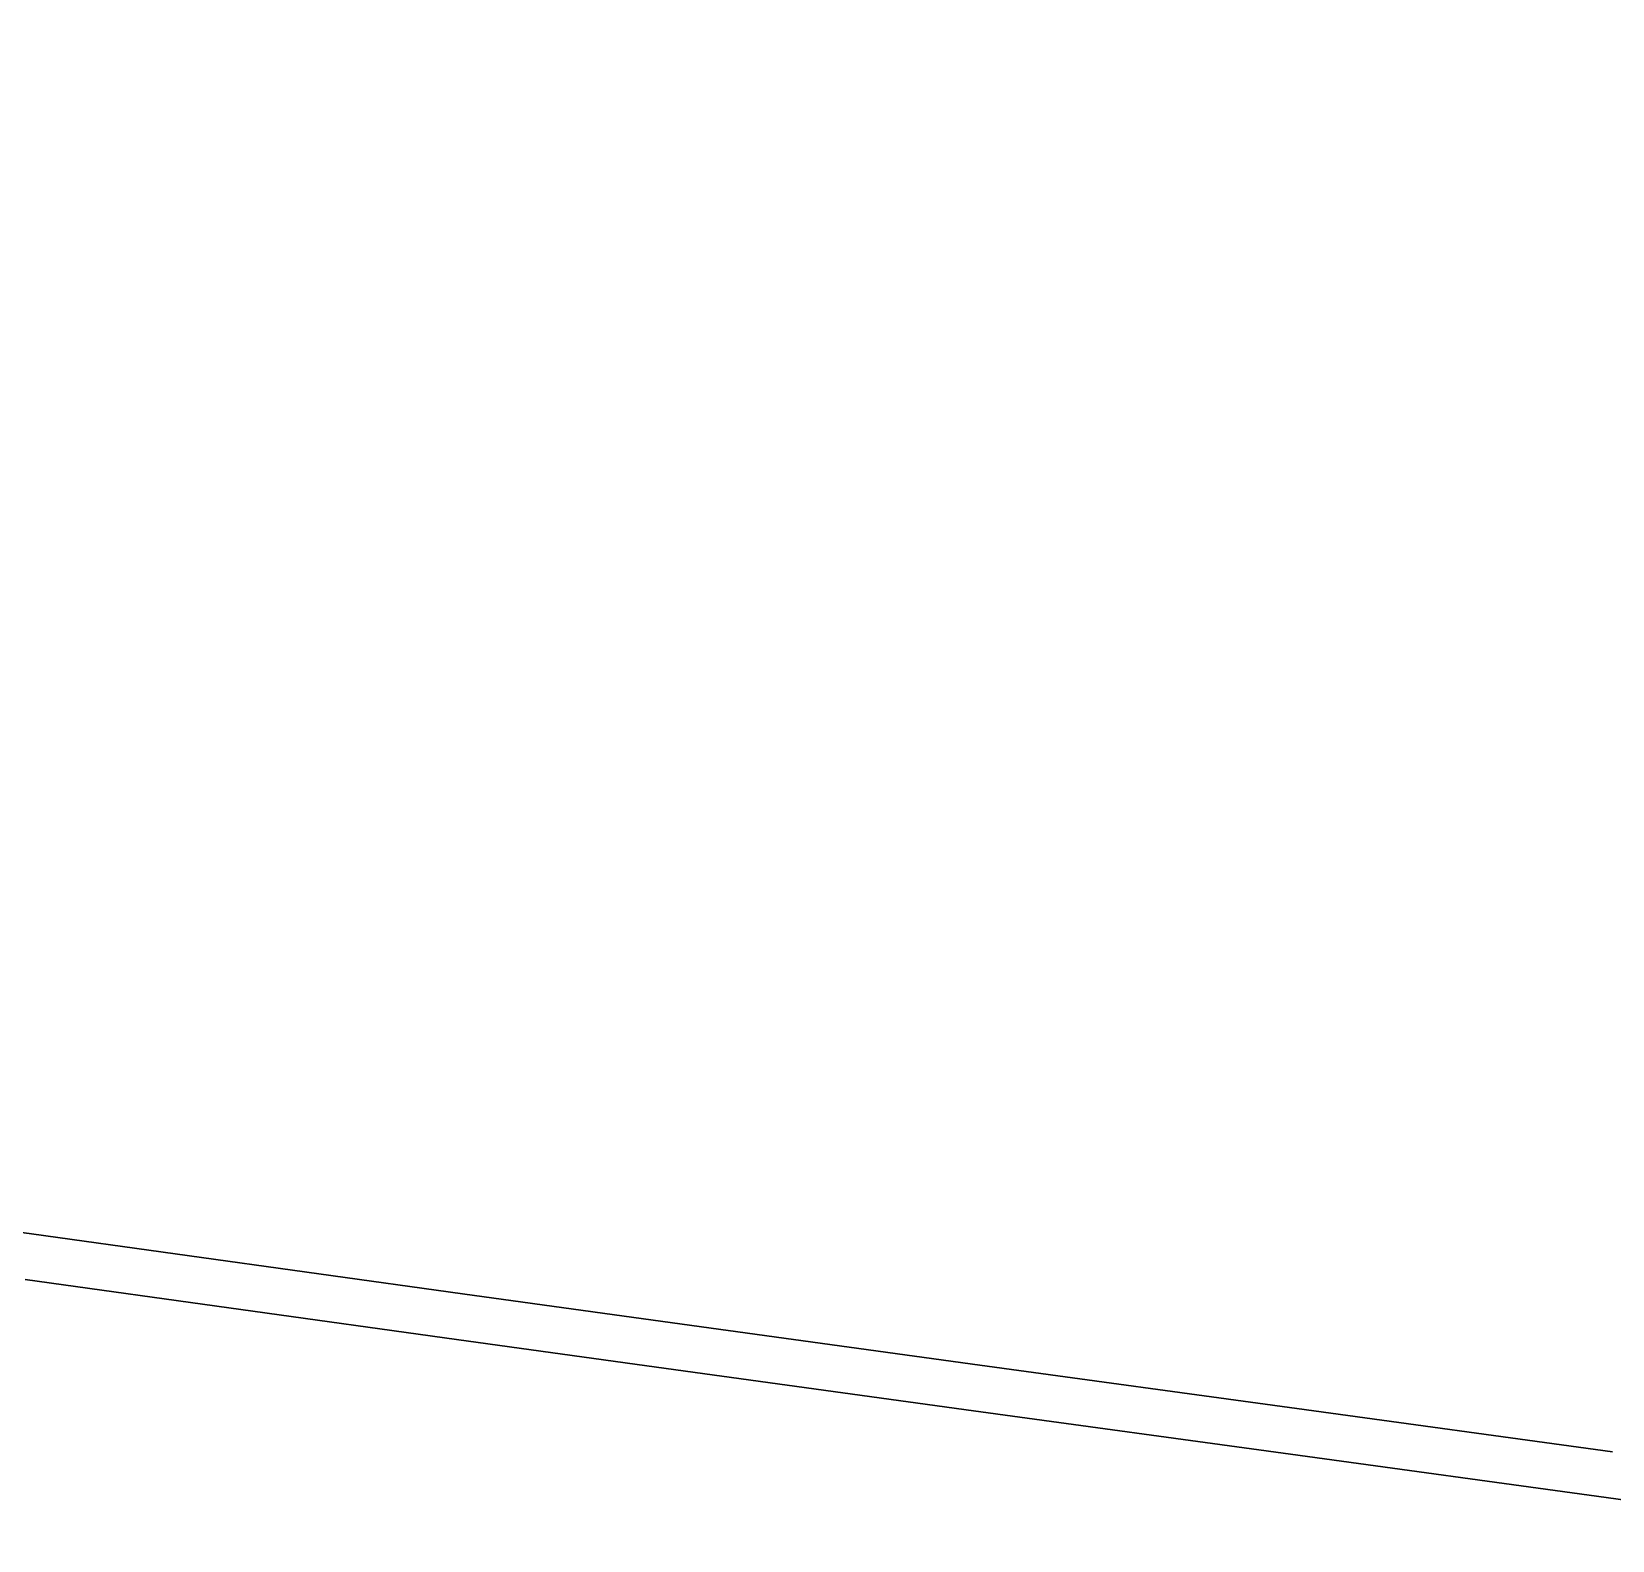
# Model space of a CAD drawing. Extents: x 284875 to 293742, y -1591 to 2062.
# Drawn here: x 285582 to 286151, y 1031 to 1573 of the extents above; entities that cross this region are included whole.
import ezdxf

# ---------------------------------------------------------------- set-up
doc = ezdxf.new("R2010")
doc.units = 0

# ---------------------------------------------------------------- blocks, each defined once
blk = doc.blocks.new('FB03C-PL251-CPLATE')
at = {"layer": '2073', "color": 125}
for points, invisible_edges in [([(285737.1044, 1582.2972, 9755.0911), (285809.0975, 1573.3879, 9755.1102), (285809.074, 1608.9854, 9632.9752), (285737.1044, 1582.2972, 9755.0911)], 15), ([(286037.0515, 1583.2161, 9626.6033), (285809.074, 1608.9854, 9632.9752), (285809.0975, 1573.3879, 9755.1102), (286037.0515, 1583.2161, 9626.6033)], 15), ([(285580, 1584.4221, 9750), (285735, 1600.135, 9629.5771), (285735, 1565.1609, 9750), (285580, 1584.4221, 9750)], 15), ([(285737.1044, 1582.2972, 9755.0911), (285582.1221, 1601.5665, 9755.0565), (285582.1401, 1565.3712, 9874.9608), (285737.1044, 1582.2972, 9755.0911)], 15), ([(285807, 1591.7889, 9628.0781), (285735, 1565.1609, 9750), (285735, 1600.135, 9629.5771), (285807, 1591.7889, 9628.0781)], 15), ([(286035, 1566.0341, 9621.6465), (285807, 1591.7889, 9628.0781), (286035, 1600.334, 9500), (286035, 1566.0341, 9621.6465)], 15), ([(286262, 1573.576, 9500), (286035, 1566.0341, 9621.6465), (286035, 1600.334, 9500), (286262, 1573.576, 9500)], 15), ([(285735, 1565.1609, 9750), (285807, 1591.7889, 9628.0781), (285807, 1556.2565, 9750), (285735, 1565.1609, 9750)], 15), ([(286035, 1566.0341, 9621.6465), (285807, 1556.2565, 9750), (285807, 1591.7889, 9628.0781), (286035, 1566.0341, 9621.6465)], 15), ([(286264.0143, 1554.795, 9631.3379), (286264.0085, 1590.8101, 9504.7909), (286037.0515, 1583.2161, 9626.6033), (286264.0143, 1554.795, 9631.3379)], 15), ([(285735, 1565.1609, 9750), (285580, 1548.297, 9869.6797), (285580, 1584.4221, 9750), (285735, 1565.1609, 9750)], 15), ([(285582.1401, 1565.3712, 9874.9608), (285737.1206, 1551.3317, 9857.2817), (285737.1044, 1582.2972, 9755.0911), (285582.1401, 1565.3712, 9874.9608)], 15), ([(285809.0975, 1573.3879, 9755.1102), (285737.1044, 1582.2972, 9755.0911), (285737.1206, 1551.3317, 9857.2817), (285809.0975, 1573.3879, 9755.1102)], 15), ([(286037.0515, 1583.2161, 9626.6033), (285809.0975, 1573.3879, 9755.1102), (285923.0845, 1559.3643, 9755.1296), (286037.0515, 1583.2161, 9626.6033)], 15), ([(285923.0845, 1559.3643, 9755.1296), (286037.0735, 1545.3823, 9755.149), (286037.0515, 1583.2161, 9626.6033), (285923.0845, 1559.3643, 9755.1296)], 15), ([(286264.0143, 1554.795, 9631.3379), (286037.0515, 1583.2161, 9626.6033), (286037.0735, 1545.3823, 9755.149), (286264.0143, 1554.795, 9631.3379)], 15), ([(285737.1206, 1551.3317, 9857.2817), (285809.1118, 1546.1023, 9845.0924), (285809.0975, 1573.3879, 9755.1102), (285737.1206, 1551.3317, 9857.2817)], 15), ([(286037.0818, 1530.6663, 9803.5614), (285923.0845, 1559.3643, 9755.1296), (285809.0975, 1573.3879, 9755.1102), (286037.0818, 1530.6663, 9803.5614)], 15), ([(286037.0818, 1530.6663, 9803.5614), (285809.0975, 1573.3879, 9755.1102), (285809.1118, 1546.1023, 9845.0924), (286037.0818, 1530.6663, 9803.5614)], 15), ([(286262, 1537.6219, 9626.335), (286035, 1566.0341, 9621.6465), (286262, 1573.576, 9500), (286262, 1537.6219, 9626.335)], 15), ([(285580, 1548.297, 9869.6797), (285735, 1565.1609, 9750), (285735, 1534.254, 9852.0039), (285580, 1548.297, 9869.6797)], 15), ([(285582.1401, 1565.3712, 9874.9608), (285582.1594, 1524.172, 10005.48), (285737.1378, 1517.0217, 9966.3895), (285582.1401, 1565.3712, 9874.9608)], 15), ([(285582.1401, 1565.3712, 9874.9608), (285737.1378, 1517.0217, 9966.3895), (285737.1206, 1551.3317, 9857.2817), (285582.1401, 1565.3712, 9874.9608)], 15), ([(285807, 1556.2565, 9750), (285735, 1534.254, 9852.0039), (285735, 1565.1609, 9750), (285807, 1556.2565, 9750)], 15), ([(286035, 1566.0341, 9621.6465), (285921, 1542.2371, 9750), (285807, 1556.2565, 9750), (286035, 1566.0341, 9621.6465)], 15), ([(285921, 1542.2371, 9750), (286035, 1566.0341, 9621.6465), (286035, 1528.2595, 9750), (285921, 1542.2371, 9750)], 15), ([(286262, 1537.6219, 9626.335), (286035, 1528.2595, 9750), (286035, 1566.0341, 9621.6465), (286262, 1537.6219, 9626.335)], 15), ([(286037.0818, 1530.6663, 9803.5614), (286037.0735, 1545.3823, 9755.149), (285923.0845, 1559.3643, 9755.1296), (286037.0818, 1530.6663, 9803.5614)], 15), ([(285735, 1534.254, 9852.0039), (285807, 1556.2565, 9750), (285807, 1529.019, 9839.8291), (285735, 1534.254, 9852.0039)], 15), ([(286035, 1513.568, 9798.335), (285807, 1556.2565, 9750), (285921, 1542.2371, 9750), (286035, 1513.568, 9798.335)], 15), ([(286035, 1513.568, 9798.335), (285807, 1529.019, 9839.8291), (285807, 1556.2565, 9750), (286035, 1513.568, 9798.335)], 15), ([(286264.0143, 1554.795, 9631.3379), (286037.0735, 1545.3823, 9755.149), (286150.5599, 1531.6111, 9755.1814), (286264.0143, 1554.795, 9631.3379)], 15), ([(286150.5599, 1531.6111, 9755.1814), (286264.0197, 1517.8837, 9755.2136), (286264.0143, 1554.795, 9631.3379), (286150.5599, 1531.6111, 9755.1814)], 15), ([(285580, 1548.297, 9869.6797), (285735, 1500, 9960.9404), (285580, 1507.163, 10000), (285580, 1548.297, 9869.6797)], 15), ([(285580, 1548.297, 9869.6797), (285735, 1534.254, 9852.0039), (285735, 1500, 9960.9404), (285580, 1548.297, 9869.6797)], 15), ([(285737.1206, 1551.3317, 9857.2817), (285737.1378, 1517.0217, 9966.3895), (285809.1264, 1517.0334, 9937.9216), (285737.1206, 1551.3317, 9857.2817)], 15), ([(285737.1206, 1551.3317, 9857.2817), (285809.1264, 1517.0334, 9937.9216), (285809.1118, 1546.1023, 9845.0924), (285737.1206, 1551.3317, 9857.2817)], 15), ([(286037.0894, 1517.0726, 9847.6691), (286037.0818, 1530.6663, 9803.5614), (285809.1118, 1546.1023, 9845.0924), (286037.0894, 1517.0726, 9847.6691)], 15), ([(286037.0894, 1517.0726, 9847.6691), (285809.1118, 1546.1023, 9845.0924), (285809.1264, 1517.0334, 9937.9216), (286037.0894, 1517.0726, 9847.6691)], 15), ([(286035, 1513.568, 9798.335), (285921, 1542.2371, 9750), (286035, 1528.2595, 9750), (286035, 1513.568, 9798.335)], 15), ([(286150.5599, 1531.6111, 9755.1814), (286037.0735, 1545.3823, 9755.149), (286037.0818, 1530.6663, 9803.5614), (286150.5599, 1531.6111, 9755.1814)], 15), ([(286262, 1537.6219, 9626.335), (286148.5, 1514.4965, 9750), (286035, 1528.2595, 9750), (286262, 1537.6219, 9626.335)], 15), ([(286148.5, 1514.4965, 9750), (286262, 1537.6219, 9626.335), (286262, 1500.774, 9750), (286148.5, 1514.4965, 9750)], 15), ([(285735, 1534.254, 9852.0039), (285807, 1500, 9932.5049), (285735, 1500, 9960.9404), (285735, 1534.254, 9852.0039)], 15), ([(285735, 1534.254, 9852.0039), (285807, 1529.019, 9839.8291), (285807, 1500, 9932.5049), (285735, 1534.254, 9852.0039)], 15), ([(286264.0197, 1517.8837, 9755.2136), (286150.5599, 1531.6111, 9755.1814), (286037.0818, 1530.6663, 9803.5614), (286264.0197, 1517.8837, 9755.2136)], 15), ([(286264.0197, 1517.8837, 9755.2136), (286037.0818, 1530.6663, 9803.5614), (286037.0894, 1517.0726, 9847.6691), (286264.0197, 1517.8837, 9755.2136)], 15), ([(285737.1439, 1504.4131, 10005.5093), (285582.1594, 1524.172, 10005.48), (285582.1623, 1520.536, 10016.7215), (285737.1439, 1504.4131, 10005.5093)], 15), ([(285582.1594, 1524.172, 10005.48), (285737.1439, 1504.4131, 10005.5093), (285737.1409, 1510.6224, 9986.3283), (285582.1594, 1524.172, 10005.48)], 15), ([(285582.1594, 1524.172, 10005.48), (285737.1409, 1510.6224, 9986.3283), (285737.1378, 1517.0217, 9966.3895), (285582.1594, 1524.172, 10005.48)], 15), ([(286035, 1500, 9842.3623), (285807, 1529.019, 9839.8291), (286035, 1513.568, 9798.335), (286035, 1500, 9842.3623)], 15), ([(286035, 1500, 9842.3623), (285807, 1500, 9932.5049), (285807, 1529.019, 9839.8291), (286035, 1500, 9842.3623)], 15), ([(286148.5, 1514.4965, 9750), (286035, 1513.568, 9798.335), (286035, 1528.2595, 9750), (286148.5, 1514.4965, 9750)], 15), ([(285737.1439, 1504.4131, 10005.5093), (285582.1623, 1520.536, 10016.7215), (285582.1651, 1516.9965, 10027.6463), (285737.1439, 1504.4131, 10005.5093)], 15), ([(286264.0566, 1479.2423, 9879.2152), (286264.0197, 1517.8837, 9755.2136), (286037.0894, 1517.0726, 9847.6691), (286264.0566, 1479.2423, 9879.2152)], 15), ([(285737.1439, 1504.4131, 10005.5093), (285582.1651, 1516.9965, 10027.6463), (285582.1944, 1479.5321, 10141.033), (285737.1439, 1504.4131, 10005.5093)], 15), ([(285737.1378, 1517.0217, 9966.3895), (285809.1318, 1506.1654, 9971.9037), (285809.1264, 1517.0334, 9937.9216), (285737.1378, 1517.0217, 9966.3895)], 15), ([(285737.1378, 1517.0217, 9966.3895), (285737.1409, 1510.6224, 9986.3283), (285809.1318, 1506.1654, 9971.9037), (285737.1378, 1517.0217, 9966.3895)], 15), ([(285809.1264, 1517.0334, 9937.9216), (286037.1026, 1492.9486, 9924.1428), (286037.0894, 1517.0726, 9847.6691), (285809.1264, 1517.0334, 9937.9216)], 15), ([(285809.1264, 1517.0334, 9937.9216), (285809.1318, 1506.1654, 9971.9037), (286037.1026, 1492.9486, 9924.1428), (285809.1264, 1517.0334, 9937.9216)], 15), ([(286262, 1500.774, 9750), (286035, 1513.568, 9798.335), (286148.5, 1514.4965, 9750), (286262, 1500.774, 9750)], 15), ([(286262, 1500.774, 9750), (286035, 1500, 9842.3623), (286035, 1513.568, 9798.335), (286262, 1500.774, 9750)], 15), ([(286264.0566, 1479.2423, 9879.2152), (286037.0894, 1517.0726, 9847.6691), (286037.1026, 1492.9486, 9924.1428), (286264.0566, 1479.2423, 9879.2152)], 15), ([(285735, 1487.4116, 10000), (285580, 1503.5341, 10011.2207), (285580, 1507.163, 10000), (285735, 1487.4116, 10000)], 15), ([(285580, 1507.163, 10000), (285735, 1493.61, 9980.8516), (285735, 1487.4116, 10000), (285580, 1507.163, 10000)], 15), ([(285580, 1507.163, 10000), (285735, 1500, 9960.9404), (285735, 1493.61, 9980.8516), (285580, 1507.163, 10000)], 15), ([(285737.1409, 1510.6224, 9986.3283), (285737.1439, 1504.4131, 10005.5093), (285809.1318, 1506.1654, 9971.9037), (285737.1409, 1510.6224, 9986.3283)], 15), ([(285735, 1487.4116, 10000), (285580, 1500, 10022.1299), (285580, 1503.5341, 10011.2207), (285735, 1487.4116, 10000)], 15), ([(285582.1944, 1479.5321, 10141.033), (285737.1626, 1463.7773, 10128.4389), (285737.1439, 1504.4131, 10005.5093), (285582.1944, 1479.5321, 10141.033)], 15), ([(285737.1439, 1504.4131, 10005.5093), (285809.137, 1495.2714, 10005.5274), (285809.1318, 1506.1654, 9971.9037), (285737.1439, 1504.4131, 10005.5093)], 15), ([(285809.137, 1495.2714, 10005.5274), (285737.1439, 1504.4131, 10005.5093), (285737.1626, 1463.7773, 10128.4389), (285809.137, 1495.2714, 10005.5274)], 15), ([(285809.1318, 1506.1654, 9971.9037), (285809.137, 1495.2714, 10005.5274), (285923.1277, 1480.8227, 10005.555), (285809.1318, 1506.1654, 9971.9037)], 15), ([(285809.1318, 1506.1654, 9971.9037), (285923.1277, 1480.8227, 10005.555), (286037.1026, 1492.9486, 9924.1428), (285809.1318, 1506.1654, 9971.9037)], 15), ([(286262, 1462.203, 9873.79), (286035, 1500, 9842.3623), (286262, 1500.774, 9750), (286262, 1462.203, 9873.79)], 15), ([(285735, 1487.4116, 10000), (285580, 1462.598, 10135.3389), (285580, 1500, 10022.1299), (285735, 1487.4116, 10000)], 15), ([(285735, 1500, 9960.9404), (285807, 1489.15, 9966.4326), (285735, 1493.61, 9980.8516), (285735, 1500, 9960.9404)], 15), ([(285735, 1500, 9960.9404), (285807, 1500, 9932.5049), (285807, 1489.15, 9966.4326), (285735, 1500, 9960.9404)], 15), ([(285737.1626, 1463.7773, 10128.4389), (285809.1559, 1454.3554, 10128.9197), (285809.137, 1495.2714, 10005.5274), (285737.1626, 1463.7773, 10128.4389)], 15), ([(285807, 1500, 9932.5049), (286035, 1475.923, 9918.6924), (285807, 1489.15, 9966.4326), (285807, 1500, 9932.5049)], 15), ([(285807, 1500, 9932.5049), (286035, 1500, 9842.3623), (286035, 1475.923, 9918.6924), (285807, 1500, 9932.5049)], 15), ([(285923.1277, 1480.8227, 10005.555), (285809.137, 1495.2714, 10005.5274), (285809.1559, 1454.3554, 10128.9197), (285923.1277, 1480.8227, 10005.555)], 15), ([(286262, 1462.203, 9873.79), (286035, 1475.923, 9918.6924), (286035, 1500, 9842.3623), (286262, 1462.203, 9873.79)], 15), ([(285735, 1493.61, 9980.8516), (285807, 1489.15, 9966.4326), (285735, 1487.4116, 10000), (285735, 1493.61, 9980.8516)], 15), ([(285923.1277, 1480.8227, 10005.555), (286037.1164, 1466.4962, 10005.5825), (286037.1026, 1492.9486, 9924.1428), (285923.1277, 1480.8227, 10005.555)], 15), ([(286037.1026, 1492.9486, 9924.1428), (286037.1164, 1466.4962, 10005.5825), (286150.6052, 1452.2403, 10005.6072), (286037.1026, 1492.9486, 9924.1428)], 15), ([(286264.094, 1438.1069, 10005.6318), (286264.0566, 1479.2423, 9879.2152), (286037.1026, 1492.9486, 9924.1428), (286264.094, 1438.1069, 10005.6318)], 15), ([(286264.094, 1438.1069, 10005.6318), (286037.1026, 1492.9486, 9924.1428), (286150.6052, 1452.2403, 10005.6072), (286264.094, 1438.1069, 10005.6318)], 15), ([(285580, 1462.598, 10135.3389), (285735, 1487.4116, 10000), (285735, 1446.8459, 10122.7246), (285580, 1462.598, 10135.3389)], 15), ([(285735, 1487.4116, 10000), (285807, 1489.15, 9966.4326), (285807, 1478.2749, 10000), (285735, 1487.4116, 10000)], 15), ([(285807, 1478.2749, 10000), (285735, 1446.8459, 10122.7246), (285735, 1487.4116, 10000), (285807, 1478.2749, 10000)], 15), ([(285807, 1489.15, 9966.4326), (285921, 1463.834, 10000), (285807, 1478.2749, 10000), (285807, 1489.15, 9966.4326)], 15), ([(285807, 1489.15, 9966.4326), (286035, 1475.923, 9918.6924), (285921, 1463.834, 10000), (285807, 1489.15, 9966.4326)], 15), ([(285582.1944, 1479.5321, 10141.033), (285582.224, 1440.2513, 10255.8724), (285737.1626, 1463.7773, 10128.4389), (285582.1944, 1479.5321, 10141.033)], 15), ([(285735, 1446.8459, 10122.7246), (285807, 1478.2749, 10000), (285807, 1437.428, 10123.1914), (285735, 1446.8459, 10122.7246)], 15), ([(285921, 1463.834, 10000), (285807, 1437.428, 10123.1914), (285807, 1478.2749, 10000), (285921, 1463.834, 10000)], 15), ([(286037.1164, 1466.4962, 10005.5825), (285923.1277, 1480.8227, 10005.555), (285809.1559, 1454.3554, 10128.9197), (286037.1164, 1466.4962, 10005.5825)], 15), ([(285921, 1463.834, 10000), (286035, 1475.923, 9918.6924), (286035, 1449.5151, 10000), (285921, 1463.834, 10000)], 15), ([(286035, 1475.923, 9918.6924), (286148.5, 1435.266, 10000), (286035, 1449.5151, 10000), (286035, 1475.923, 9918.6924)], 15), ([(286262, 1421.1394, 10000), (286035, 1475.923, 9918.6924), (286262, 1462.203, 9873.79), (286262, 1421.1394, 10000)], 15), ([(286262, 1421.1394, 10000), (286148.5, 1435.266, 10000), (286035, 1475.923, 9918.6924), (286262, 1421.1394, 10000)], 15), ([(285580, 1462.598, 10135.3389), (285735, 1446.8459, 10122.7246), (285580, 1423.3821, 10250), (285580, 1462.598, 10135.3389)], 15), ([(285582.224, 1440.2513, 10255.8724), (285737.1819, 1419.9714, 10255.9087), (285737.1626, 1463.7773, 10128.4389), (285582.224, 1440.2513, 10255.8724)], 15), ([(285737.1626, 1463.7773, 10128.4389), (285737.1819, 1419.9714, 10255.9087), (285809.1559, 1454.3554, 10128.9197), (285737.1626, 1463.7773, 10128.4389)], 15), ([(286035, 1449.5151, 10000), (285807, 1437.428, 10123.1914), (285921, 1463.834, 10000), (286035, 1449.5151, 10000)], 15), ([(285809.1559, 1454.3554, 10128.9197), (286037.1376, 1424.905, 10129.7676), (286037.1164, 1466.4962, 10005.5825), (285809.1559, 1454.3554, 10128.9197)], 15), ([(286150.6052, 1452.2403, 10005.6072), (286037.1164, 1466.4962, 10005.5825), (286037.1376, 1424.905, 10129.7676), (286150.6052, 1452.2403, 10005.6072)], 15), ([(285737.1819, 1419.9714, 10255.9087), (285809.1752, 1410.5872, 10255.9225), (285809.1559, 1454.3554, 10128.9197), (285737.1819, 1419.9714, 10255.9087)], 15), ([(285809.1559, 1454.3554, 10128.9197), (285809.1752, 1410.5872, 10255.9225), (286037.1376, 1424.905, 10129.7676), (285809.1559, 1454.3554, 10128.9197)], 15), ([(286264.094, 1438.1069, 10005.6318), (286150.6052, 1452.2403, 10005.6072), (286037.1376, 1424.905, 10129.7676), (286264.094, 1438.1069, 10005.6318)], 15), ([(285580, 1423.3821, 10250), (285735, 1446.8459, 10122.7246), (285735, 1403.1094, 10250), (285580, 1423.3821, 10250)], 15), ([(285735, 1446.8459, 10122.7246), (285807, 1437.428, 10123.1914), (285735, 1403.1094, 10250), (285735, 1446.8459, 10122.7246)], 15), ([(285807, 1437.428, 10123.1914), (286035, 1449.5151, 10000), (286035, 1407.9919, 10123.9902), (285807, 1437.428, 10123.1914)], 15), ([(286148.5, 1435.266, 10000), (286035, 1407.9919, 10123.9902), (286035, 1449.5151, 10000), (286148.5, 1435.266, 10000)], 15), ([(285737.1819, 1419.9714, 10255.9087), (285582.224, 1440.2513, 10255.8724), (285582.2254, 1396.1202, 10380.391), (285737.1819, 1419.9714, 10255.9087)], 15), ([(285735, 1403.1094, 10250), (285807, 1437.428, 10123.1914), (285807, 1393.7292, 10250), (285735, 1403.1094, 10250)], 15), ([(285807, 1437.428, 10123.1914), (286035, 1407.9919, 10123.9902), (285807, 1393.7292, 10250), (285807, 1437.428, 10123.1914)], 15), ([(286262, 1421.1394, 10000), (286035, 1407.9919, 10123.9902), (286148.5, 1435.266, 10000), (286262, 1421.1394, 10000)], 15), ([(286037.1376, 1424.905, 10129.7676), (286264.117, 1396.3882, 10128.9944), (286264.094, 1438.1069, 10005.6318), (286037.1376, 1424.905, 10129.7676)], 15), ([(285735, 1403.1094, 10250), (285580, 1379.318, 10374.3301), (285580, 1423.3821, 10250), (285735, 1403.1094, 10250)], 15), ([(285809.1752, 1410.5872, 10255.9225), (285923.1348, 1395.7874, 10255.945), (286037.1376, 1424.905, 10129.7676), (285809.1752, 1410.5872, 10255.9225)], 15), ([(285923.1348, 1395.7874, 10255.945), (286037.159, 1381.0124, 10255.9675), (286037.1376, 1424.905, 10129.7676), (285923.1348, 1395.7874, 10255.945)], 15), ([(286035, 1407.9919, 10123.9902), (286262, 1421.1394, 10000), (286262, 1379.49, 10123.166), (286035, 1407.9919, 10123.9902)], 15), ([(286037.1376, 1424.905, 10129.7676), (286037.159, 1381.0124, 10255.9675), (286264.117, 1396.3882, 10128.9944), (286037.1376, 1424.905, 10129.7676)], 15), ([(285737.1986, 1375.6105, 10380.3293), (285737.1819, 1419.9714, 10255.9087), (285582.2254, 1396.1202, 10380.391), (285737.1986, 1375.6105, 10380.3293)], 15), ([(285809.1752, 1410.5872, 10255.9225), (285737.1819, 1419.9714, 10255.9087), (285737.1986, 1375.6105, 10380.3293), (285809.1752, 1410.5872, 10255.9225)], 15), ([(285809.177, 1366.2498, 10379.9626), (285809.1752, 1410.5872, 10255.9225), (285737.1986, 1375.6105, 10380.3293), (285809.177, 1366.2498, 10379.9626)], 15), ([(285923.1348, 1395.7874, 10255.945), (285809.1752, 1410.5872, 10255.9225), (285809.177, 1366.2498, 10379.9626), (285923.1348, 1395.7874, 10255.945)], 15), ([(285807, 1393.7292, 10250), (286035, 1407.9919, 10123.9902), (285920.9688, 1378.9362, 10250), (285807, 1393.7292, 10250)], 15), ([(285920.9688, 1378.9362, 10250), (286035, 1407.9919, 10123.9902), (286035, 1364.1682, 10250), (285920.9688, 1378.9362, 10250)], 15), ([(286035, 1407.9919, 10123.9902), (286262, 1379.49, 10123.166), (286035, 1364.1682, 10250), (286035, 1407.9919, 10123.9902)], 15), ([(285735, 1358.8149, 10374.2402), (285580, 1379.318, 10374.3301), (285735, 1403.1094, 10250), (285735, 1358.8149, 10374.2402)], 15), ([(285807, 1393.7292, 10250), (285735, 1358.8149, 10374.2402), (285735, 1403.1094, 10250), (285807, 1393.7292, 10250)], 15), ([(285737.1986, 1375.6105, 10380.3293), (285582.2254, 1396.1202, 10380.391), (285582.2265, 1349.9699, 10506.2468), (285737.1986, 1375.6105, 10380.3293)], 15), ([(285807, 1349.458, 10373.8555), (285735, 1358.8149, 10374.2402), (285807, 1393.7292, 10250), (285807, 1349.458, 10373.8555)], 15), ([(285920.9688, 1378.9362, 10250), (285807, 1349.458, 10373.8555), (285807, 1393.7292, 10250), (285920.9688, 1378.9362, 10250)], 15), ([(286037.159, 1381.0124, 10255.9675), (285923.1348, 1395.7874, 10255.945), (285809.177, 1366.2498, 10379.9626), (286037.159, 1381.0124, 10255.9675)], 15), ([(286037.159, 1381.0124, 10255.9675), (286150.6498, 1366.3735, 10255.9929), (286264.117, 1396.3882, 10128.9944), (286037.159, 1381.0124, 10255.9675)], 15), ([(286150.6498, 1366.3735, 10255.9929), (286264.1405, 1351.7822, 10256.0183), (286264.117, 1396.3882, 10128.9944), (286150.6498, 1366.3735, 10255.9929)], 15), ([(285735, 1358.8149, 10374.2402), (285580, 1333.2361, 10500), (285580, 1379.318, 10374.3301), (285735, 1358.8149, 10374.2402)], 15), ([(286035, 1364.1682, 10250), (285807, 1349.458, 10373.8555), (285920.9688, 1378.9362, 10250), (286035, 1364.1682, 10250)], 15), ([(285809.177, 1366.2498, 10379.9626), (286037.1758, 1336.7556, 10378.8), (286037.159, 1381.0124, 10255.9675), (285809.177, 1366.2498, 10379.9626)], 15), ([(286035, 1364.1682, 10250), (286262, 1379.49, 10123.166), (286148.5, 1349.5371, 10250), (286035, 1364.1682, 10250)], 15), ([(286150.6498, 1366.3735, 10255.9929), (286037.159, 1381.0124, 10255.9675), (286037.1758, 1336.7556, 10378.8), (286150.6498, 1366.3735, 10255.9929)], 15), ([(286148.5, 1349.5371, 10250), (286262, 1379.49, 10123.166), (286262, 1334.9537, 10250), (286148.5, 1349.5371, 10250)], 15), ([(285582.2265, 1349.9699, 10506.2468), (285737.2154, 1329.204, 10506.2703), (285737.1986, 1375.6105, 10380.3293), (285582.2265, 1349.9699, 10506.2468)], 15), ([(285809.177, 1366.2498, 10379.9626), (285737.1986, 1375.6105, 10380.3293), (285737.2154, 1329.204, 10506.2703), (285809.177, 1366.2498, 10379.9626)], 15), ([(285737.2154, 1329.204, 10506.2703), (285809.1787, 1319.597, 10506.2814), (285809.177, 1366.2498, 10379.9626), (285737.2154, 1329.204, 10506.2703)], 15), ([(285809.177, 1366.2498, 10379.9626), (285809.1787, 1319.597, 10506.2814), (286037.1758, 1336.7556, 10378.8), (285809.177, 1366.2498, 10379.9626)], 15), ([(286264.1405, 1351.7822, 10256.0183), (286150.6498, 1366.3735, 10255.9929), (286037.1758, 1336.7556, 10378.8), (286264.1405, 1351.7822, 10256.0183)], 15), ([(285580, 1333.2361, 10500), (285735, 1358.8149, 10374.2402), (285735, 1312.4775, 10500), (285580, 1333.2361, 10500)], 15), ([(285807, 1349.458, 10373.8555), (285735, 1312.4775, 10500), (285735, 1358.8149, 10374.2402), (285807, 1349.458, 10373.8555)], 15), ([(285807, 1349.458, 10373.8555), (286035, 1364.1682, 10250), (286035, 1319.9771, 10372.6563), (285807, 1349.458, 10373.8555)], 15), ([(286148.5, 1349.5371, 10250), (286035, 1319.9771, 10372.6563), (286035, 1364.1682, 10250), (286148.5, 1349.5371, 10250)], 15), ([(285737.2154, 1329.204, 10506.2703), (285582.2265, 1349.9699, 10506.2468), (285582.2387, 1303.3993, 10628.9922), (285737.2154, 1329.204, 10506.2703)], 15), ([(285735, 1312.4775, 10500), (285807, 1349.458, 10373.8555), (285807, 1302.8699, 10500), (285735, 1312.4775, 10500)], 15), ([(285807, 1349.458, 10373.8555), (286035, 1319.9771, 10372.6563), (285807, 1302.8699, 10500), (285807, 1349.458, 10373.8555)], 15), ([(286262, 1334.9537, 10250), (286035, 1319.9771, 10372.6563), (286148.5, 1349.5371, 10250), (286262, 1334.9537, 10250)], 15), ([(286264.1575, 1307.8659, 10376.9122), (286264.1405, 1351.7822, 10256.0183), (286037.1758, 1336.7556, 10378.8), (286264.1575, 1307.8659, 10376.9122)], 15), ([(285809.1787, 1319.597, 10506.2814), (286037.1931, 1289.3226, 10506.3152), (286037.1758, 1336.7556, 10378.8), (285809.1787, 1319.597, 10506.2814)], 15), ([(286264.1575, 1307.8659, 10376.9122), (286037.1758, 1336.7556, 10378.8), (286037.1931, 1289.3226, 10506.3152), (286264.1575, 1307.8659, 10376.9122)], 15), ([(285735, 1312.4775, 10500), (285580, 1286.7321, 10622.5742), (285580, 1333.2361, 10500), (285735, 1312.4775, 10500)], 15), ([(286262, 1291.1, 10370.7275), (286035, 1319.9771, 10372.6563), (286262, 1334.9537, 10250), (286262, 1291.1, 10370.7275)], 15), ([(285582.2387, 1303.3993, 10628.9922), (285737.2246, 1282.1703, 10629.7072), (285737.2154, 1329.204, 10506.2703), (285582.2387, 1303.3993, 10628.9922)], 15), ([(285809.1787, 1319.597, 10506.2814), (285737.2154, 1329.204, 10506.2703), (285737.2246, 1282.1703, 10629.7072), (285809.1787, 1319.597, 10506.2814)], 15), ([(285737.2246, 1282.1703, 10629.7072), (285809.2029, 1272.3321, 10630.0907), (285809.1787, 1319.597, 10506.2814), (285737.2246, 1282.1703, 10629.7072)], 15), ([(285807, 1302.8699, 10500), (286035, 1319.9771, 10372.6563), (286035, 1272.6101, 10500), (285807, 1302.8699, 10500)], 15), ([(286037.1931, 1289.3226, 10506.3152), (285809.1787, 1319.597, 10506.2814), (285809.2029, 1272.3321, 10630.0907), (286037.1931, 1289.3226, 10506.3152)], 15), ([(286262, 1291.1, 10370.7275), (286035, 1272.6101, 10500), (286035, 1319.9771, 10372.6563), (286262, 1291.1, 10370.7275)], 15), ([(285580, 1286.7321, 10622.5742), (285735, 1312.4775, 10500), (285735, 1265.511, 10623.2637), (285580, 1286.7321, 10622.5742)], 15), ([(285807, 1302.8699, 10500), (285735, 1265.511, 10623.2637), (285735, 1312.4775, 10500), (285807, 1302.8699, 10500)], 15), ([(286264.1575, 1307.8659, 10376.9122), (286037.1931, 1289.3226, 10506.3152), (286150.7144, 1274.3365, 10506.3309), (286264.1575, 1307.8659, 10376.9122)], 15), ([(286150.7144, 1274.3365, 10506.3309), (286264.1755, 1259.3969, 10506.3465), (286264.1575, 1307.8659, 10376.9122), (286150.7144, 1274.3365, 10506.3309)], 15), ([(285582.2387, 1303.3993, 10628.9922), (285582.2512, 1253.496, 10756.5867), (285737.2246, 1282.1703, 10629.7072), (285582.2387, 1303.3993, 10628.9922)], 15), ([(285735, 1265.511, 10623.2637), (285807, 1302.8699, 10500), (285807, 1255.674, 10623.6367), (285735, 1265.511, 10623.2637)], 15), ([(286035, 1272.6101, 10500), (285807, 1255.674, 10623.6367), (285807, 1302.8699, 10500), (286035, 1272.6101, 10500)], 15), ([(286262, 1291.1, 10370.7275), (286148.5, 1257.6327, 10500), (286035, 1272.6101, 10500), (286262, 1291.1, 10370.7275)], 15), ([(286148.5, 1257.6327, 10500), (286262, 1291.1, 10370.7275), (286262, 1242.694, 10500), (286148.5, 1257.6327, 10500)], 15), ([(285580, 1286.7321, 10622.5742), (285735, 1265.511, 10623.2637), (285580, 1236.8964, 10750), (285580, 1286.7321, 10622.5742)], 15), ([(286037.1987, 1240.9187, 10632.4319), (286037.1931, 1289.3226, 10506.3152), (285809.2029, 1272.3321, 10630.0907), (286037.1987, 1240.9187, 10632.4319)], 15), ([(286150.7144, 1274.3365, 10506.3309), (286037.1931, 1289.3226, 10506.3152), (286037.1987, 1240.9187, 10632.4319), (286150.7144, 1274.3365, 10506.3309)], 15), ([(285582.2512, 1253.496, 10756.5867), (285737.234, 1232.3489, 10756.6123), (285737.2246, 1282.1703, 10629.7072), (285582.2512, 1253.496, 10756.5867)], 15), ([(285737.2246, 1282.1703, 10629.7072), (285737.234, 1232.3489, 10756.6123), (285809.2029, 1272.3321, 10630.0907), (285737.2246, 1282.1703, 10629.7072)], 15), ([(286264.1755, 1259.3969, 10506.3465), (286150.7144, 1274.3365, 10506.3309), (286037.1987, 1240.9187, 10632.4319), (286264.1755, 1259.3969, 10506.3465)], 15), ([(285737.234, 1232.3489, 10756.6123), (285809.2276, 1222.5734, 10756.6201), (285809.2029, 1272.3321, 10630.0907), (285737.234, 1232.3489, 10756.6123)], 15), ([(286035, 1224.272, 10625.9473), (285807, 1255.674, 10623.6367), (286035, 1272.6101, 10500), (286035, 1224.272, 10625.9473)], 15), ([(286037.1987, 1240.9187, 10632.4319), (285809.2029, 1272.3321, 10630.0907), (285809.2276, 1222.5734, 10756.6201), (286037.1987, 1240.9187, 10632.4319)], 15), ([(286148.5, 1257.6327, 10500), (286035, 1224.272, 10625.9473), (286035, 1272.6101, 10500), (286148.5, 1257.6327, 10500)], 15), ([(285580, 1236.8964, 10750), (285735, 1265.511, 10623.2637), (285735, 1215.7571, 10750), (285580, 1236.8964, 10750)], 15), ([(285735, 1265.511, 10623.2637), (285807, 1255.674, 10623.6367), (285735, 1215.7571, 10750), (285735, 1265.511, 10623.2637)], 15), ([(286262, 1242.694, 10500), (286035, 1224.272, 10625.9473), (286148.5, 1257.6327, 10500), (286262, 1242.694, 10500)], 15), ([(286264.1772, 1208.9722, 10637.1597), (286264.1755, 1259.3969, 10506.3465), (286037.1987, 1240.9187, 10632.4319), (286264.1772, 1208.9722, 10637.1597)], 15), ([(285737.234, 1232.3489, 10756.6123), (285582.2512, 1253.496, 10756.5867), (285582.2581, 1202.4618, 10883.3478), (285737.234, 1232.3489, 10756.6123)], 15), ([(285735, 1215.7571, 10750), (285807, 1255.674, 10623.6367), (285807, 1205.9839, 10750), (285735, 1215.7571, 10750)], 15), ([(286035, 1224.272, 10625.9473), (285807, 1205.9839, 10750), (285807, 1255.674, 10623.6367), (286035, 1224.272, 10625.9473)], 15), ([(286037.1987, 1240.9187, 10632.4319), (285809.2276, 1222.5734, 10756.6201), (285923.2168, 1207.1486, 10756.6368), (286037.1987, 1240.9187, 10632.4319)], 15), ([(285923.2168, 1207.1486, 10756.6368), (286037.204, 1191.8131, 10756.6535), (286037.1987, 1240.9187, 10632.4319), (285923.2168, 1207.1486, 10756.6368)], 15), ([(286262, 1192.3311, 10630.6533), (286035, 1224.272, 10625.9473), (286262, 1242.694, 10500), (286262, 1192.3311, 10630.6533)], 15), ([(286264.1772, 1208.9722, 10637.1597), (286037.1987, 1240.9187, 10632.4319), (286037.204, 1191.8131, 10756.6535), (286264.1772, 1208.9722, 10637.1597)], 15), ([(285735, 1215.7571, 10750), (285580, 1185.9301, 10876.5947), (285580, 1236.8964, 10750), (285735, 1215.7571, 10750)], 15), ([(285737.2442, 1181.6322, 10882.1534), (285737.234, 1232.3489, 10756.6123), (285582.2581, 1202.4618, 10883.3478), (285737.2442, 1181.6322, 10882.1534)], 15), ([(285809.2276, 1222.5734, 10756.6201), (285737.234, 1232.3489, 10756.6123), (285737.2442, 1181.6322, 10882.1534), (285809.2276, 1222.5734, 10756.6201)], 15), ([(285737.2442, 1181.6322, 10882.1534), (285809.2386, 1171.7885, 10882.1311), (285809.2276, 1222.5734, 10756.6201), (285737.2442, 1181.6322, 10882.1534)], 15), ([(286035, 1224.272, 10625.9473), (285921, 1190.5643, 10750), (285807, 1205.9839, 10750), (286035, 1224.272, 10625.9473)], 15), ([(285923.2168, 1207.1486, 10756.6368), (285809.2276, 1222.5734, 10756.6201), (285809.2386, 1171.7885, 10882.1311), (285923.2168, 1207.1486, 10756.6368)], 15), ([(285921, 1190.5643, 10750), (286035, 1224.272, 10625.9473), (286035, 1175.2338, 10750), (285921, 1190.5643, 10750)], 15), ([(286262, 1192.3311, 10630.6533), (286035, 1175.2338, 10750), (286035, 1224.272, 10625.9473), (286262, 1192.3311, 10630.6533)], 15), ([(285735, 1165.105, 10875.3848), (285580, 1185.9301, 10876.5947), (285735, 1215.7571, 10750), (285735, 1165.105, 10875.3848)], 15), ([(285807, 1205.9839, 10750), (285735, 1165.105, 10875.3848), (285735, 1215.7571, 10750), (285807, 1205.9839, 10750)], 15), ([(285735, 1165.105, 10875.3848), (285807, 1205.9839, 10750), (285807, 1155.267, 10875.3467), (285735, 1165.105, 10875.3848)], 15), ([(285921, 1190.5643, 10750), (285807, 1155.267, 10875.3467), (285807, 1205.9839, 10750), (285921, 1190.5643, 10750)], 15), ([(286037.204, 1191.8131, 10756.6535), (285923.2168, 1207.1486, 10756.6368), (285809.2386, 1171.7885, 10882.1311), (286037.204, 1191.8131, 10756.6535)], 15), ([(286264.1772, 1208.9722, 10637.1597), (286037.204, 1191.8131, 10756.6535), (286150.6933, 1176.6135, 10756.6682), (286264.1772, 1208.9722, 10637.1597)], 15), ([(286150.6933, 1176.6135, 10756.6682), (286264.1786, 1161.4948, 10756.6829), (286264.1772, 1208.9722, 10637.1597), (286150.6933, 1176.6135, 10756.6682)], 15), ([(285737.2442, 1181.6322, 10882.1534), (285582.2581, 1202.4618, 10883.3478), (285582.2646, 1151.2685, 11006.9207), (285737.2442, 1181.6322, 10882.1534)], 15), ([(286035, 1175.2338, 10750), (285807, 1155.267, 10875.3467), (285921, 1190.5643, 10750), (286035, 1175.2338, 10750)], 15), ([(285809.2386, 1171.7885, 10882.1311), (286037.2334, 1142.1354, 10878.7551), (286037.204, 1191.8131, 10756.6535), (285809.2386, 1171.7885, 10882.1311)], 15), ([(286262, 1192.3311, 10630.6533), (286148.5, 1160.0387, 10750), (286035, 1175.2338, 10750), (286262, 1192.3311, 10630.6533)], 15), ([(286150.6933, 1176.6135, 10756.6682), (286037.204, 1191.8131, 10756.6535), (286037.2334, 1142.1354, 10878.7551), (286150.6933, 1176.6135, 10756.6682)], 15), ([(286148.5, 1160.0387, 10750), (286262, 1192.3311, 10630.6533), (286262, 1144.924, 10750), (286148.5, 1160.0387, 10750)], 15), ([(285735, 1165.105, 10875.3848), (285580, 1134.8071, 11000), (285580, 1185.9301, 10876.5947), (285735, 1165.105, 10875.3848)], 15), ([(285582.2646, 1151.2685, 11006.9207), (285737.2541, 1129.7875, 11006.9323), (285737.2442, 1181.6322, 10882.1534), (285582.2646, 1151.2685, 11006.9207)], 15), ([(285737.2442, 1181.6322, 10882.1534), (285737.2541, 1129.7875, 11006.9323), (285809.2386, 1171.7885, 10882.1311), (285737.2442, 1181.6322, 10882.1534)], 15), ([(285737.2541, 1129.7875, 11006.9323), (285809.2494, 1119.8414, 11006.9462), (285809.2386, 1171.7885, 10882.1311), (285737.2541, 1129.7875, 11006.9323)], 15), ([(285807, 1155.267, 10875.3467), (286035, 1175.2338, 10750), (286035, 1125.624, 10871.9443), (285807, 1155.267, 10875.3467)], 15), ([(285809.2386, 1171.7885, 10882.1311), (285809.2494, 1119.8414, 11006.9462), (286037.2334, 1142.1354, 10878.7551), (285809.2386, 1171.7885, 10882.1311)], 15), ([(286148.5, 1160.0387, 10750), (286035, 1125.624, 10871.9443), (286035, 1175.2338, 10750), (286148.5, 1160.0387, 10750)], 15), ([(286264.1786, 1161.4948, 10756.6829), (286150.6933, 1176.6135, 10756.6682), (286037.2334, 1142.1354, 10878.7551), (286264.1786, 1161.4948, 10756.6829)], 15), ([(285580, 1134.8071, 11000), (285735, 1165.105, 10875.3848), (285735, 1113.3296, 11000), (285580, 1134.8071, 11000)], 15), ([(285735, 1165.105, 10875.3848), (285807, 1155.267, 10875.3467), (285735, 1113.3296, 11000), (285735, 1165.105, 10875.3848)], 15), ([(286262, 1144.924, 10750), (286035, 1125.624, 10871.9443), (286148.5, 1160.0387, 10750), (286262, 1144.924, 10750)], 15), ([(286037.2334, 1142.1354, 10878.7551), (286264.1964, 1114.23, 10872.1599), (286264.1786, 1161.4948, 10756.6829), (286037.2334, 1142.1354, 10878.7551)], 15), ([(285468.2753, 1156.9374, 11030.9408), (285582.2669, 1141.0756, 11030.9665), (285582.2646, 1151.2685, 11006.9207), (285468.2753, 1156.9374, 11030.9408)], 6), ([(285580, 1124.6273, 11024.0156), (285582.2669, 1141.0756, 11030.9665), (285468.2753, 1156.9374, 11030.9408), (285580, 1124.6273, 11024.0156)], 13), ([(285735, 1113.3296, 11000), (285807, 1155.267, 10875.3467), (285807, 1103.3887, 11000), (285735, 1113.3296, 11000)], 15), ([(285807, 1155.267, 10875.3467), (286035, 1125.624, 10871.9443), (285807, 1103.3887, 11000), (285807, 1155.267, 10875.3467)], 15), ([(285737.2541, 1129.7875, 11006.9323), (285582.2646, 1151.2685, 11006.9207), (285582.2669, 1141.0756, 11030.9665), (285737.2541, 1129.7875, 11006.9323)], 15), ([(286035, 1125.624, 10871.9443), (286262, 1144.924, 10750), (286262, 1097.73, 10865.3096), (286035, 1125.624, 10871.9443)], 15), ([(285580, 1124.6273, 11024.0156), (285735, 1103.1235, 11024.0195), (285582.2669, 1141.0756, 11030.9665), (285580, 1124.6273, 11024.0156)], 6), ([(285582.2669, 1141.0756, 11030.9665), (285737.2544, 1119.5686, 11030.9821), (285737.2541, 1129.7875, 11006.9323), (285582.2669, 1141.0756, 11030.9665)], 6), ([(285735, 1103.1235, 11024.0195), (285737.2544, 1119.5686, 11030.9821), (285582.2669, 1141.0756, 11030.9665), (285735, 1103.1235, 11024.0195)], 13), ([(285809.2494, 1119.8414, 11006.9462), (285923.241, 1104.1342, 11006.955), (286037.2334, 1142.1354, 10878.7551), (285809.2494, 1119.8414, 11006.9462)], 15), ([(285923.241, 1104.1342, 11006.955), (286037.2641, 1088.5069, 11006.9639), (286037.2334, 1142.1354, 10878.7551), (285923.241, 1104.1342, 11006.955)], 15), ([(286037.2334, 1142.1354, 10878.7551), (286037.2641, 1088.5069, 11006.9639), (286264.1964, 1114.23, 10872.1599), (286037.2334, 1142.1354, 10878.7551)], 15), ([(285735, 1113.3296, 11000), (285580, 1124.6273, 11024.0156), (285580, 1134.8071, 11000), (285735, 1113.3296, 11000)], 15), ([(285809.2494, 1119.8414, 11006.9462), (285737.2541, 1129.7875, 11006.9323), (285737.2544, 1119.5686, 11030.9821), (285809.2494, 1119.8414, 11006.9462)], 15), ([(285807, 1103.3887, 11000), (286035, 1125.624, 10871.9443), (285921, 1087.6841, 11000), (285807, 1103.3887, 11000)], 15), ([(285921, 1087.6841, 11000), (286035, 1125.624, 10871.9443), (286035, 1072.0637, 11000), (285921, 1087.6841, 11000)], 15), ([(286035, 1125.624, 10871.9443), (286262, 1097.73, 10865.3096), (286035, 1072.0637, 11000), (286035, 1125.624, 10871.9443)], 15), ([(285580, 1124.6273, 11024.0156), (285735, 1113.3296, 11000), (285735, 1103.1235, 11024.0195), (285580, 1124.6273, 11024.0156)], 11), ([(285735, 1103.1235, 11024.0195), (285807, 1093.1709, 11024.0195), (285737.2544, 1119.5686, 11030.9821), (285735, 1103.1235, 11024.0195)], 6), ([(285737.2544, 1119.5686, 11030.9821), (285809.25, 1109.6134, 11030.9897), (285809.2494, 1119.8414, 11006.9462), (285737.2544, 1119.5686, 11030.9821)], 6), ([(285807, 1093.1709, 11024.0195), (285809.25, 1109.6134, 11030.9897), (285737.2544, 1119.5686, 11030.9821), (285807, 1093.1709, 11024.0195)], 13), ([(285923.241, 1104.1342, 11006.955), (285809.2494, 1119.8414, 11006.9462), (285809.25, 1109.6134, 11030.9897), (285923.241, 1104.1342, 11006.955)], 15), ([(286037.2641, 1088.5069, 11006.9639), (286150.6946, 1072.9504, 11006.9793), (286264.1964, 1114.23, 10872.1599), (286037.2641, 1088.5069, 11006.9639)], 15), ([(286150.6946, 1072.9504, 11006.9793), (286264.2171, 1057.5152, 11006.9947), (286264.1964, 1114.23, 10872.1599), (286150.6946, 1072.9504, 11006.9793)], 15), ([(285807, 1103.3887, 11000), (285735, 1103.1235, 11024.0195), (285735, 1113.3296, 11000), (285807, 1103.3887, 11000)], 15), ([(285807, 1093.1709, 11024.0195), (285921, 1077.4111, 11024), (285809.25, 1109.6134, 11030.9897), (285807, 1093.1709, 11024.0195)], 6), ([(286037.2641, 1088.5069, 11006.9639), (285923.241, 1104.1342, 11006.955), (285809.25, 1109.6134, 11030.9897), (286037.2641, 1088.5069, 11006.9639)], 15), ([(286037.2641, 1088.5069, 11006.9639), (285809.25, 1109.6134, 11030.9897), (285923.2395, 1093.85, 11030.9821), (286037.2641, 1088.5069, 11006.9639)], 13), ([(285921, 1077.4111, 11024), (285923.2395, 1093.85, 11030.9821), (285809.25, 1109.6134, 11030.9897), (285921, 1077.4111, 11024)], 13), ([(285735, 1103.1235, 11024.0195), (285807, 1103.3887, 11000), (285807, 1093.1709, 11024.0195), (285735, 1103.1235, 11024.0195)], 11), ([(285921, 1087.6841, 11000), (285807, 1093.1709, 11024.0195), (285807, 1103.3887, 11000), (285921, 1087.6841, 11000)], 15), ([(286035, 1072.0637, 11000), (286262, 1097.73, 10865.3096), (286148.4688, 1056.5085, 11000), (286035, 1072.0637, 11000)], 15), ([(286148.4688, 1056.5085, 11000), (286262, 1097.73, 10865.3096), (286262, 1041.0787, 11000), (286148.4688, 1056.5085, 11000)], 15), ([(286035, 1072.0637, 11000), (285807, 1093.1709, 11024.0195), (285921, 1087.6841, 11000), (286035, 1072.0637, 11000)], 15), ([(286035, 1072.0637, 11000), (285921, 1077.4111, 11024), (285807, 1093.1709, 11024.0195), (286035, 1072.0637, 11000)], 13), ([(285921, 1077.4111, 11024), (286035, 1061.8237, 11024.0254), (285923.2395, 1093.85, 11030.9821), (285921, 1077.4111, 11024)], 6), ([(285923.2395, 1093.85, 11030.9821), (286037.2309, 1078.2587, 11031.0194), (286037.2641, 1088.5069, 11006.9639), (285923.2395, 1093.85, 11030.9821)], 6), ([(286035, 1061.8237, 11024.0254), (286037.2309, 1078.2587, 11031.0194), (285923.2395, 1093.85, 11030.9821), (286035, 1061.8237, 11024.0254)], 13), ([(286150.6946, 1072.9504, 11006.9793), (286037.2641, 1088.5069, 11006.9639), (286037.2309, 1078.2587, 11031.0194), (286150.6946, 1072.9504, 11006.9793)], 15), ([(285921, 1077.4111, 11024), (286035, 1072.0637, 11000), (286035, 1061.8237, 11024.0254), (285921, 1077.4111, 11024)], 11), ([(286035, 1061.8237, 11024.0254), (286148.5, 1046.246, 11024), (286037.2309, 1078.2587, 11031.0194), (286035, 1061.8237, 11024.0254)], 6), ([(286037.2309, 1078.2587, 11031.0194), (286150.7225, 1062.6779, 11031.0037), (286264.2171, 1057.5152, 11006.9947), (286037.2309, 1078.2587, 11031.0194)], 6), ([(286037.2309, 1078.2587, 11031.0194), (286264.2171, 1057.5152, 11006.9947), (286150.6946, 1072.9504, 11006.9793), (286037.2309, 1078.2587, 11031.0194)], 15), ([(286148.5, 1046.246, 11024), (286150.7225, 1062.6779, 11031.0037), (286037.2309, 1078.2587, 11031.0194), (286148.5, 1046.246, 11024)], 13), ([(286148.4688, 1056.5085, 11000), (286035, 1061.8237, 11024.0254), (286035, 1072.0637, 11000), (286148.4688, 1056.5085, 11000)], 15), ([(286035, 1061.8237, 11024.0254), (286262, 1041.0787, 11000), (286148.5, 1046.246, 11024), (286035, 1061.8237, 11024.0254)], 11), ([(286035, 1061.8237, 11024.0254), (286148.4688, 1056.5085, 11000), (286262, 1041.0787, 11000), (286035, 1061.8237, 11024.0254)], 15), ([(286148.5, 1046.246, 11024), (286262, 1030.835, 11024.0186), (286150.7225, 1062.6779, 11031.0037), (286148.5, 1046.246, 11024)], 6), ([(286148.5, 1046.246, 11024), (286262, 1041.0787, 11000), (286262, 1030.835, 11024.0186), (286148.5, 1046.246, 11024)], 11)]:
    blk.add_3dface(points, dxfattribs=dict(at, invisible_edges=invisible_edges))

msp = doc.modelspace()

# ---------------------------------------------------------------- block references
msp.add_blockref('FB03C-PL251-CPLATE', (0, 0))

doc.saveas('drawing.dxf')
